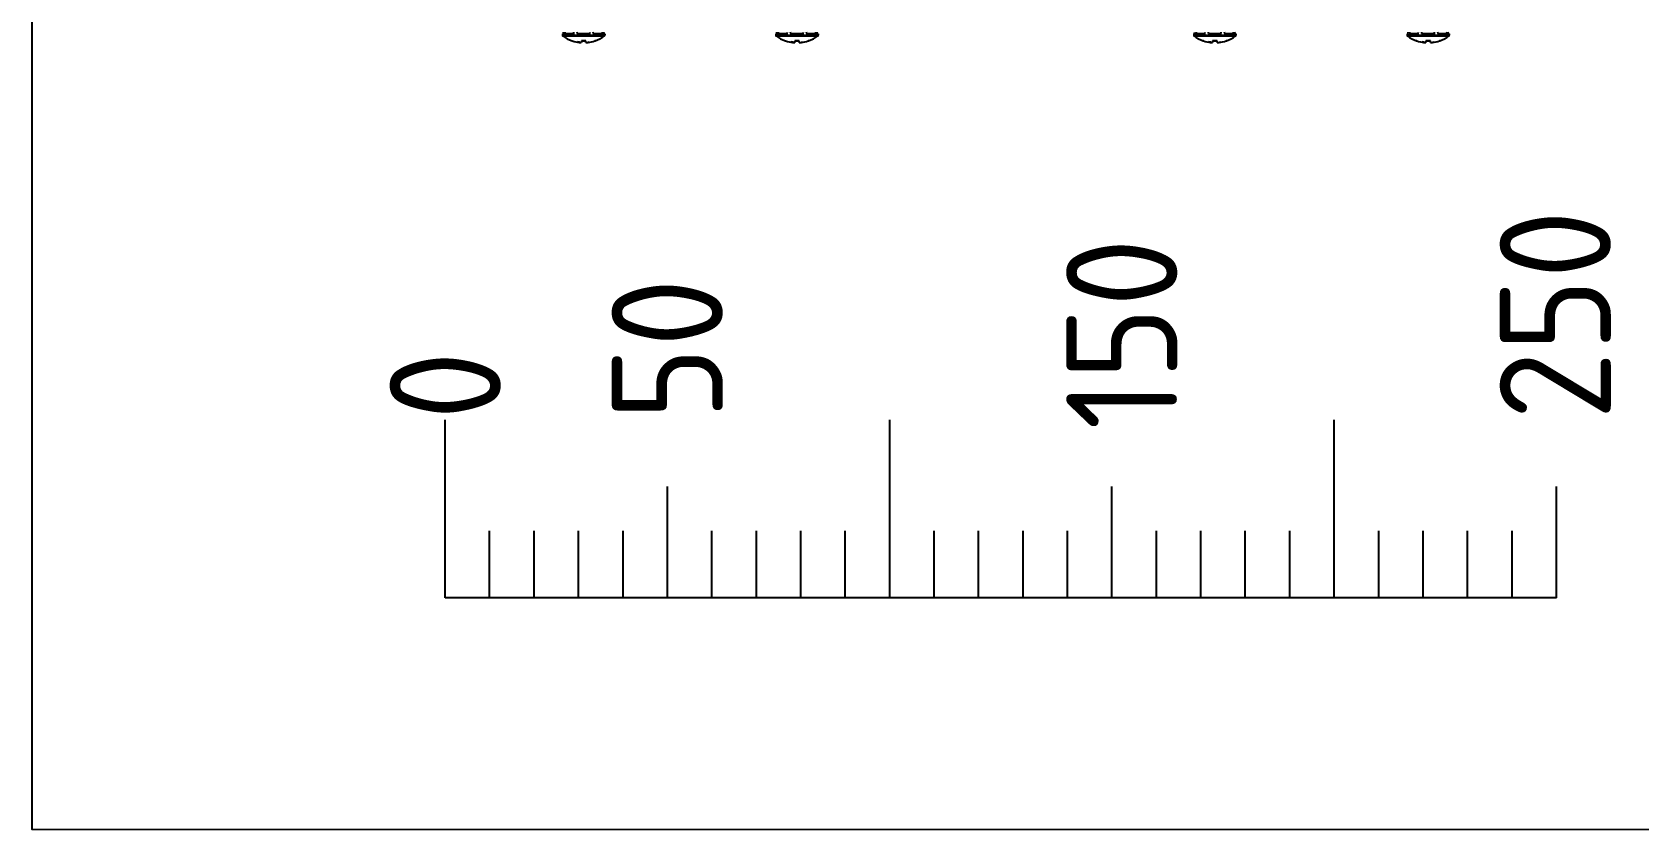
# Model space of a CAD drawing. Header units: millimetres. Extents: x 46697 to 52144, y 25488 to 34806.
# Drawn here: x 46749.8 to 47111.2, y 30491.6 to 30671 of the extents above; entities that cross this region are included whole.
import ezdxf
from ezdxf.enums import TextEntityAlignment as Align

# ---------------------------------------------------------------- set-up
doc = ezdxf.new("R2010")
doc.units = ezdxf.units.MM
doc.layers.add('! NO PLOT !', color=7, linetype='Continuous', true_color=0xff75dd, plot=False)
doc.layers.add('000-PI-ORMAR', color=51, linetype='Continuous')
doc.styles.add('PI0', font='isocpeur.ttf', dxfattribs={"width": 0.9})

# ---------------------------------------------------------------- blocks, each defined once
blk = doc.blocks.new('NSYCRN325150_front')
at = {"layer": '000-PI-ORMAR'}
for p, q in [((48127.07, 27817.6), (48126.89, 27817.6)), ((48126.89, 27817.6), (48126.89, 27817.3)), ((48126.89, 27817.3), (48136.39, 27817.3)), ((48136.31, 27817.14), (48126.97, 27817.14)), ((48127.1, 27817.69), (48127.12, 27818)), ((48127.44, 27817.69), (48129.42, 27817.69)), ((48129.33, 27817.6), (48127.49, 27817.6)), ((48129.09, 27816.05), (48129.03, 27816.05)), ((48129.09, 27816.04), (48129.12, 27816.04)), ((48129.42, 27817.69), (48129.47, 27818)), ((48130.24, 27817.69), (48130.19, 27818)), ((48130.24, 27817.69), (48133.04, 27817.69)), ((48132.94, 27817.6), (48130.34, 27817.6)), ((48130.82, 27815.71), (48130.82, 27815.71)), ((48130.82, 27815.71), (48130.82, 27815.71)), ((48130.82, 27815.71), (48130.82, 27815.68)), ((48130.82, 27815.7), (48130.82, 27815.7)), ((48130.82, 27815.7), (48130.82, 27815.7)), ((48130.92, 27815.69), (48130.93, 27815.68)), ((48130.95, 27815.68), (48130.93, 27815.68)), ((48130.98, 27815.68), (48130.95, 27815.68)), ((48130.99, 27815.68), (48130.98, 27815.68)), ((48131.13, 27816.05), (48131.13, 27815.68)), ((48132.14, 27816.04), (48132.16, 27816.04)), ((48132.16, 27815.68), (48132.16, 27816.05)), ((48132.46, 27815.7), (48132.46, 27815.7)), ((48132.46, 27815.7), (48132.46, 27815.7)), ((48132.46, 27815.7), (48132.46, 27815.68)), ((48132.46, 27815.68), (48132.46, 27815.68)), ((48133.04, 27817.69), (48133.09, 27818)), ((48133.86, 27817.69), (48133.81, 27818)), ((48133.86, 27817.69), (48135.84, 27817.69)), ((48135.79, 27817.6), (48133.95, 27817.6)), ((48134.16, 27816.04), (48134.19, 27816.04)), ((48134.25, 27816.05), (48134.19, 27816.05)), ((48136.18, 27817.69), (48136.16, 27818)), ((48136.39, 27817.6), (48136.21, 27817.6)), ((48136.39, 27817.6), (48136.39, 27817.3)), ((48175.07, 27817.6), (48174.89, 27817.6)), ((48174.89, 27817.6), (48174.89, 27817.3)), ((48174.89, 27817.3), (48184.39, 27817.3)), ((48184.31, 27817.14), (48174.97, 27817.14)), ((48175.1, 27817.69), (48175.12, 27818)), ((48175.44, 27817.69), (48177.42, 27817.69)), ((48177.33, 27817.6), (48175.49, 27817.6)), ((48177.09, 27816.05), (48177.03, 27816.05)), ((48177.09, 27816.04), (48177.12, 27816.04)), ((48177.42, 27817.69), (48177.47, 27818)), ((48178.24, 27817.69), (48178.19, 27818)), ((48178.24, 27817.69), (48181.04, 27817.69)), ((48180.94, 27817.6), (48178.34, 27817.6)), ((48178.82, 27815.71), (48178.82, 27815.71)), ((48178.82, 27815.71), (48178.82, 27815.71)), ((48178.82, 27815.71), (48178.82, 27815.68)), ((48178.82, 27815.7), (48178.82, 27815.7)), ((48178.82, 27815.7), (48178.82, 27815.7)), ((48178.92, 27815.69), (48178.93, 27815.68)), ((48178.95, 27815.68), (48178.93, 27815.68)), ((48178.98, 27815.68), (48178.95, 27815.68)), ((48178.99, 27815.68), (48178.98, 27815.68)), ((48179.13, 27816.05), (48179.13, 27815.68)), ((48180.16, 27815.68), (48180.16, 27816.05)), ((48180.46, 27815.7), (48180.46, 27815.7)), ((48180.46, 27815.7), (48180.46, 27815.7)), ((48180.46, 27815.7), (48180.46, 27815.68)), ((48180.46, 27815.68), (48180.46, 27815.68)), ((48181.04, 27817.69), (48181.09, 27818)), ((48181.86, 27817.69), (48181.81, 27818)), ((48181.86, 27817.69), (48183.84, 27817.69)), ((48183.79, 27817.6), (48181.95, 27817.6)), ((48182.16, 27816.04), (48182.19, 27816.04)), ((48182.25, 27816.05), (48182.19, 27816.05)), ((48184.18, 27817.69), (48184.16, 27818)), ((48184.39, 27817.6), (48184.21, 27817.6)), ((48184.39, 27817.6), (48184.39, 27817.3)), ((48269.07, 27817.6), (48268.89, 27817.6)), ((48268.89, 27817.6), (48268.89, 27817.3)), ((48268.89, 27817.3), (48278.39, 27817.3)), ((48278.31, 27817.14), (48268.97, 27817.14)), ((48269.1, 27817.69), (48269.12, 27818)), ((48269.44, 27817.69), (48271.42, 27817.69)), ((48271.33, 27817.6), (48269.49, 27817.6)), ((48271.09, 27816.05), (48271.03, 27816.05)), ((48271.09, 27816.04), (48271.12, 27816.04)), ((48271.42, 27817.69), (48271.47, 27818)), ((48272.24, 27817.69), (48272.19, 27818)), ((48272.24, 27817.69), (48275.04, 27817.69)), ((48274.94, 27817.6), (48272.34, 27817.6)), ((48272.82, 27815.71), (48272.82, 27815.71)), ((48272.82, 27815.71), (48272.82, 27815.71)), ((48272.82, 27815.71), (48272.82, 27815.68)), ((48272.82, 27815.7), (48272.82, 27815.7)), ((48272.82, 27815.7), (48272.82, 27815.7)), ((48272.92, 27815.69), (48272.93, 27815.68)), ((48272.95, 27815.68), (48272.93, 27815.68)), ((48272.98, 27815.68), (48272.95, 27815.68)), ((48272.99, 27815.68), (48272.98, 27815.68)), ((48273.13, 27816.05), (48273.13, 27815.68)), ((48274.16, 27815.68), (48274.16, 27816.05)), ((48274.46, 27815.7), (48274.46, 27815.7)), ((48274.46, 27815.7), (48274.46, 27815.7)), ((48274.46, 27815.7), (48274.46, 27815.68)), ((48274.46, 27815.68), (48274.46, 27815.68)), ((48275.04, 27817.69), (48275.09, 27818)), ((48275.86, 27817.69), (48275.81, 27818)), ((48275.86, 27817.69), (48277.84, 27817.69)), ((48277.79, 27817.6), (48275.95, 27817.6)), ((48276.16, 27816.04), (48276.19, 27816.04)), ((48276.25, 27816.05), (48276.19, 27816.05)), ((48278.18, 27817.69), (48278.16, 27818)), ((48278.39, 27817.6), (48278.21, 27817.6)), ((48278.39, 27817.6), (48278.39, 27817.3)), ((48317.07, 27817.6), (48316.89, 27817.6)), ((48316.89, 27817.6), (48316.89, 27817.3)), ((48316.89, 27817.3), (48326.39, 27817.3)), ((48326.31, 27817.14), (48316.97, 27817.14)), ((48317.1, 27817.69), (48317.12, 27818)), ((48317.44, 27817.69), (48319.42, 27817.69)), ((48319.33, 27817.6), (48317.49, 27817.6)), ((48319.09, 27816.05), (48319.03, 27816.05)), ((48319.09, 27816.04), (48319.12, 27816.04)), ((48319.42, 27817.69), (48319.47, 27818)), ((48320.24, 27817.69), (48320.19, 27818)), ((48320.24, 27817.69), (48323.04, 27817.69)), ((48322.94, 27817.6), (48320.34, 27817.6)), ((48320.82, 27815.71), (48320.82, 27815.71)), ((48320.82, 27815.71), (48320.82, 27815.71)), ((48320.82, 27815.71), (48320.82, 27815.68)), ((48320.82, 27815.7), (48320.82, 27815.7)), ((48320.82, 27815.7), (48320.82, 27815.7)), ((48320.92, 27815.69), (48320.93, 27815.68)), ((48320.95, 27815.68), (48320.93, 27815.68)), ((48320.98, 27815.68), (48320.95, 27815.68)), ((48320.99, 27815.68), (48320.98, 27815.68)), ((48321.13, 27816.05), (48321.13, 27815.68)), ((48322.14, 27816.04), (48322.16, 27816.04)), ((48322.16, 27815.68), (48322.16, 27816.05)), ((48322.46, 27815.7), (48322.46, 27815.7)), ((48322.46, 27815.7), (48322.46, 27815.7)), ((48322.46, 27815.7), (48322.46, 27815.68)), ((48322.46, 27815.68), (48322.46, 27815.68)), ((48323.04, 27817.69), (48323.09, 27818)), ((48323.86, 27817.69), (48323.81, 27818)), ((48323.86, 27817.69), (48325.84, 27817.69)), ((48325.79, 27817.6), (48323.95, 27817.6)), ((48324.16, 27816.04), (48324.19, 27816.04)), ((48324.25, 27816.05), (48324.19, 27816.05)), ((48326.18, 27817.69), (48326.16, 27818)), ((48326.39, 27817.6), (48326.21, 27817.6)), ((48326.39, 27817.6), (48326.39, 27817.3))]:
    blk.add_line(p, q, dxfattribs=at)
for points in [[(48131.13, 27816.04), (48131.44, 27816.04), (48131.84, 27816.04), (48132.16, 27816.04)], [(48179.13, 27816.04), (48179.44, 27816.04), (48179.84, 27816.04), (48180.16, 27816.04)], [(48273.13, 27816.04), (48273.44, 27816.04), (48273.84, 27816.04), (48274.16, 27816.04)], [(48321.13, 27816.04), (48321.44, 27816.04), (48321.84, 27816.04), (48322.16, 27816.04)]]:
    blk.add_lwpolyline(points, dxfattribs=at)
for centre, radius, start, end in [((48127.09, 27817.3), 0.2, 180, 233.508), ((48131.64, 27823.46), 7.85, 233.5078, 250.6115), ((48251.53, 27828.42), 124.55, 184.7967, 184.9432), ((48129.1, 27816.24), 0.201, 250.6573, 266.5161), ((48131.64, 27823.46), 7.83, 251.002, 262.9643), ((48129.1, 27816.24), 0.198, 266.533, 268.3292), ((48129.33, 27817.69), 0.0867, 270.0502, 282.7298), ((48130.9, 27819.58), 3.9, 266.7408, 267.4048), ((48131.43, 27818.66), 3.04, 255.8012, 258.344), ((48130.9, 27819.58), 3.9, 267.4048, 268.0768), ((48130.9, 27819.58), 3.91, 268.0768, 268.7569), ((48131.87, 27820.81), 5.21, 258.3879, 260.1193), ((48131.86, 27820.85), 5.25, 258.6088, 259.7957), ((48130.9, 27819.61), 3.93, 271.2424, 273.2486), ((48131.64, 27733.58), 82.47, 89.6422, 90.3578), ((48132.38, 27819.61), 3.93, 266.7514, 268.7576), ((48131.64, 27823.48), 7.83, 274.782, 275.2036), ((48131.42, 27820.84), 5.25, 280.205, 281.4028), ((48131.32, 27821.32), 5.73, 281.5065, 285.8691), ((48132.38, 27819.58), 3.91, 271.2431, 271.914), ((48132.38, 27819.58), 3.9, 271.914, 272.5861), ((48132.38, 27819.58), 3.9, 272.586, 273.2592), ((48131.64, 27823.46), 7.83, 277.0357, 288.998), ((48133.95, 27817.69), 0.0868, 257.2509, 269.951), ((48134.18, 27816.24), 0.197, 265.4325, 271.6374), ((48134.18, 27816.24), 0.201, 273.4837, 289.3425), ((48134.18, 27816.24), 0.198, 271.6695, 273.4668), ((48131.64, 27823.46), 7.85, 289.3885, 306.492), ((48011.24, 27828.46), 125.07, 355.0572, 355.2031), ((48136.19, 27817.3), 0.2, 306.492, 0), ((48175.09, 27817.3), 0.2, 180, 233.508), ((48179.64, 27823.46), 7.85, 233.5078, 250.6115), ((48299.53, 27828.42), 124.55, 184.7967, 184.9432), ((48177.1, 27816.24), 0.201, 250.6573, 266.5161), ((48179.64, 27823.46), 7.83, 251.002, 262.9643), ((48177.1, 27816.24), 0.198, 266.533, 268.3292), ((48177.33, 27817.69), 0.0867, 270.0502, 282.7298), ((48178.9, 27819.58), 3.9, 266.7408, 267.4048), ((48179.43, 27818.66), 3.04, 255.8012, 258.344), ((48178.9, 27819.58), 3.9, 267.4048, 268.0768), ((48178.9, 27819.58), 3.91, 268.0768, 268.7569), ((48179.87, 27820.81), 5.21, 258.3879, 260.1193), ((48179.86, 27820.85), 5.25, 258.6088, 259.7957), ((48178.9, 27819.61), 3.93, 271.2424, 273.2486), ((48179.64, 27733.58), 82.47, 89.6422, 90.3578), ((48180.38, 27819.61), 3.93, 266.7514, 268.7576), ((48179.64, 27823.48), 7.83, 274.782, 275.2036), ((48179.42, 27820.84), 5.25, 280.205, 281.4028), ((48179.32, 27821.32), 5.73, 281.5065, 285.8691), ((48180.38, 27819.58), 3.91, 271.2431, 271.914), ((48180.38, 27819.58), 3.9, 271.914, 272.5861), ((48180.38, 27819.58), 3.9, 272.586, 273.2592), ((48179.64, 27823.46), 7.83, 277.0357, 288.998), ((48181.95, 27817.69), 0.0868, 257.2509, 269.951), ((48182.18, 27816.24), 0.197, 265.4325, 271.6374), ((48182.18, 27816.24), 0.201, 273.4837, 289.3425), ((48182.18, 27816.24), 0.198, 271.6695, 273.4668), ((48179.64, 27823.46), 7.85, 289.3885, 306.492), ((48059.24, 27828.46), 125.07, 355.0572, 355.2031), ((48184.19, 27817.3), 0.2, 306.492, 0), ((48269.09, 27817.3), 0.2, 180, 233.508), ((48273.64, 27823.46), 7.85, 233.5078, 250.6115), ((48393.53, 27828.42), 124.55, 184.7967, 184.9432), ((48271.1, 27816.24), 0.201, 250.6573, 266.5161), ((48273.64, 27823.46), 7.83, 251.002, 262.9643), ((48271.1, 27816.24), 0.198, 266.533, 268.3292), ((48271.33, 27817.69), 0.0867, 270.0502, 282.7298), ((48272.9, 27819.58), 3.9, 266.7408, 267.4048), ((48273.43, 27818.66), 3.04, 255.8012, 258.344), ((48272.9, 27819.58), 3.9, 267.4048, 268.0768), ((48272.9, 27819.58), 3.91, 268.0768, 268.7569), ((48273.87, 27820.81), 5.21, 258.3879, 260.1193), ((48273.86, 27820.85), 5.25, 258.6088, 259.7957), ((48272.9, 27819.61), 3.93, 271.2424, 273.2486), ((48273.64, 27733.58), 82.47, 89.6422, 90.3578), ((48274.38, 27819.61), 3.93, 266.7514, 268.7576), ((48273.64, 27823.48), 7.83, 274.782, 275.2036), ((48273.42, 27820.84), 5.25, 280.205, 281.4028), ((48273.32, 27821.32), 5.73, 281.5065, 285.8691), ((48274.38, 27819.58), 3.91, 271.2431, 271.914), ((48274.38, 27819.58), 3.9, 271.914, 272.5861), ((48274.38, 27819.58), 3.9, 272.586, 273.2592), ((48273.64, 27823.46), 7.83, 277.0357, 288.998), ((48275.95, 27817.69), 0.0868, 257.2509, 269.951), ((48276.18, 27816.24), 0.197, 265.4325, 271.6374), ((48276.18, 27816.24), 0.201, 273.4837, 289.3425), ((48276.18, 27816.24), 0.198, 271.6695, 273.4668), ((48273.64, 27823.46), 7.85, 289.3885, 306.492), ((48153.24, 27828.46), 125.07, 355.0572, 355.2031), ((48278.19, 27817.3), 0.2, 306.492, 0), ((48317.09, 27817.3), 0.2, 180, 233.508), ((48321.64, 27823.46), 7.85, 233.5078, 250.6115), ((48441.53, 27828.42), 124.55, 184.7967, 184.9432), ((48319.1, 27816.24), 0.201, 250.6573, 266.5161), ((48321.64, 27823.46), 7.83, 251.002, 262.9643), ((48319.1, 27816.24), 0.198, 266.533, 268.3292), ((48319.33, 27817.69), 0.0867, 270.0502, 282.7298), ((48320.9, 27819.58), 3.9, 266.7408, 267.4048), ((48321.43, 27818.66), 3.04, 255.8012, 258.344), ((48320.9, 27819.58), 3.9, 267.4048, 268.0768), ((48320.9, 27819.58), 3.91, 268.0768, 268.7569), ((48321.87, 27820.81), 5.21, 258.3879, 260.1193), ((48321.86, 27820.85), 5.25, 258.6088, 259.7957), ((48320.9, 27819.61), 3.93, 271.2424, 273.2486), ((48321.64, 27733.58), 82.47, 89.6422, 90.3578), ((48322.38, 27819.61), 3.93, 266.7514, 268.7576), ((48321.64, 27823.48), 7.83, 274.782, 275.2036), ((48321.42, 27820.84), 5.25, 280.205, 281.4028), ((48321.32, 27821.32), 5.73, 281.5065, 285.8691), ((48322.38, 27819.58), 3.91, 271.2431, 271.914), ((48322.38, 27819.58), 3.9, 271.914, 272.5861), ((48322.38, 27819.58), 3.9, 272.586, 273.2592), ((48321.64, 27823.46), 7.83, 277.0357, 288.998), ((48323.95, 27817.69), 0.0868, 257.2509, 269.951), ((48324.18, 27816.24), 0.197, 265.4325, 271.6374), ((48324.18, 27816.24), 0.201, 273.4837, 289.3425), ((48324.18, 27816.24), 0.198, 271.6695, 273.4668), ((48321.64, 27823.46), 7.85, 289.3885, 306.492), ((48201.24, 27828.46), 125.07, 355.0572, 355.2031), ((48326.19, 27817.3), 0.2, 306.492, 0)]:
    blk.add_arc(centre, radius, start, end, dxfattribs=at)
for points, knots in [([(48127.07, 27817.6), (48127.07, 27817.6), (48127.08, 27817.61), (48127.09, 27817.62), (48127.09, 27817.63), (48127.1, 27817.66), (48127.1, 27817.68), (48127.1, 27817.69)], [0, 0, 0, 0, 0.123764, 0.216571, 0.333138, 0.633161, 1, 1, 1, 1]), ([(48127.44, 27817.69), (48127.44, 27817.68), (48127.44, 27817.67), (48127.45, 27817.65), (48127.46, 27817.63), (48127.47, 27817.62), (48127.48, 27817.61), (48127.49, 27817.6), (48127.49, 27817.6)], [0, 0, 0, 0, 0.167781, 0.327264, 0.541943, 0.722676, 0.871426, 1, 1, 1, 1]), ([(48129.34, 27817.61), (48129.36, 27817.61), (48129.4, 27817.63), (48129.41, 27817.67), (48129.42, 27817.69)], [0, 0, 0, 0, 0.482222, 1, 1, 1, 1]), ([(48130.24, 27817.69), (48130.25, 27817.68), (48130.25, 27817.65), (48130.28, 27817.63), (48130.31, 27817.61), (48130.33, 27817.6), (48130.34, 27817.6)], [0, 0, 0, 0, 0.254498, 0.505624, 0.753597, 1, 1, 1, 1]), ([(48130.82, 27815.71), (48130.77, 27815.72), (48130.58, 27815.76), (48130.39, 27815.81), (48130.25, 27815.85)], [0, 0, 0, 0, 0.244955, 1, 1, 1, 1]), ([(48130.25, 27815.85), (48130.28, 27815.84), (48130.43, 27815.78), (48130.57, 27815.73), (48130.69, 27815.71)], [0, 0, 0, 0, 0.246218, 1, 1, 1, 1]), ([(48132.46, 27815.68), (48132.5, 27815.69), (48132.64, 27815.72), (48132.78, 27815.77), (48132.89, 27815.8)], [0, 0, 0, 0, 0.254274, 1, 1, 1, 1]), ([(48132.94, 27817.6), (48132.95, 27817.6), (48132.97, 27817.61), (48133, 27817.63), (48133.03, 27817.65), (48133.03, 27817.68), (48133.04, 27817.69)], [0, 0, 0, 0, 0.246423, 0.494418, 0.745536, 1, 1, 1, 1]), ([(48133.86, 27817.69), (48133.87, 27817.67), (48133.88, 27817.63), (48133.92, 27817.61), (48133.94, 27817.61)], [0, 0, 0, 0, 0.517817, 1, 1, 1, 1]), ([(48135.79, 27817.6), (48135.79, 27817.6), (48135.8, 27817.61), (48135.81, 27817.61), (48135.83, 27817.64), (48135.84, 27817.67), (48135.84, 27817.69)], [0, 0, 0, 0, 0.085162, 0.176686, 0.525753, 1, 1, 1, 1]), ([(48136.18, 27817.69), (48136.18, 27817.68), (48136.18, 27817.66), (48136.19, 27817.63), (48136.19, 27817.62), (48136.2, 27817.61), (48136.21, 27817.6), (48136.21, 27817.6)], [0, 0, 0, 0, 0.366879, 0.666903, 0.783461, 0.876256, 1, 1, 1, 1]), ([(48175.07, 27817.6), (48175.07, 27817.6), (48175.08, 27817.61), (48175.09, 27817.62), (48175.09, 27817.63), (48175.1, 27817.66), (48175.1, 27817.68), (48175.1, 27817.69)], [0, 0, 0, 0, 0.123764, 0.216571, 0.333138, 0.633161, 1, 1, 1, 1]), ([(48175.44, 27817.69), (48175.44, 27817.68), (48175.44, 27817.67), (48175.45, 27817.65), (48175.46, 27817.63), (48175.47, 27817.62), (48175.48, 27817.61), (48175.49, 27817.6), (48175.49, 27817.6)], [0, 0, 0, 0, 0.167781, 0.327264, 0.541943, 0.722676, 0.871426, 1, 1, 1, 1]), ([(48177.34, 27817.61), (48177.36, 27817.61), (48177.4, 27817.63), (48177.41, 27817.67), (48177.42, 27817.69)], [0, 0, 0, 0, 0.482222, 1, 1, 1, 1]), ([(48178.24, 27817.69), (48178.25, 27817.68), (48178.25, 27817.65), (48178.28, 27817.63), (48178.31, 27817.61), (48178.33, 27817.6), (48178.34, 27817.6)], [0, 0, 0, 0, 0.254498, 0.505624, 0.753597, 1, 1, 1, 1]), ([(48178.82, 27815.71), (48178.77, 27815.72), (48178.58, 27815.76), (48178.39, 27815.81), (48178.25, 27815.85)], [0, 0, 0, 0, 0.244955, 1, 1, 1, 1]), ([(48178.25, 27815.85), (48178.28, 27815.84), (48178.43, 27815.78), (48178.57, 27815.73), (48178.69, 27815.71)], [0, 0, 0, 0, 0.246218, 1, 1, 1, 1]), ([(48180.46, 27815.68), (48180.5, 27815.69), (48180.64, 27815.72), (48180.78, 27815.77), (48180.89, 27815.8)], [0, 0, 0, 0, 0.254274, 1, 1, 1, 1]), ([(48180.94, 27817.6), (48180.95, 27817.6), (48180.97, 27817.61), (48181, 27817.63), (48181.03, 27817.65), (48181.03, 27817.68), (48181.04, 27817.69)], [0, 0, 0, 0, 0.246423, 0.494418, 0.745536, 1, 1, 1, 1]), ([(48181.86, 27817.69), (48181.87, 27817.67), (48181.88, 27817.63), (48181.92, 27817.61), (48181.94, 27817.61)], [0, 0, 0, 0, 0.517817, 1, 1, 1, 1]), ([(48183.79, 27817.6), (48183.79, 27817.6), (48183.8, 27817.61), (48183.81, 27817.61), (48183.83, 27817.64), (48183.84, 27817.67), (48183.84, 27817.69)], [0, 0, 0, 0, 0.085162, 0.176686, 0.525753, 1, 1, 1, 1]), ([(48184.18, 27817.69), (48184.18, 27817.68), (48184.18, 27817.66), (48184.19, 27817.63), (48184.19, 27817.62), (48184.2, 27817.61), (48184.21, 27817.6), (48184.21, 27817.6)], [0, 0, 0, 0, 0.366879, 0.666903, 0.783461, 0.876256, 1, 1, 1, 1]), ([(48269.07, 27817.6), (48269.07, 27817.6), (48269.08, 27817.61), (48269.09, 27817.62), (48269.09, 27817.63), (48269.1, 27817.66), (48269.1, 27817.68), (48269.1, 27817.69)], [0, 0, 0, 0, 0.123764, 0.216571, 0.333138, 0.633161, 1, 1, 1, 1]), ([(48269.44, 27817.69), (48269.44, 27817.68), (48269.44, 27817.67), (48269.45, 27817.65), (48269.46, 27817.63), (48269.47, 27817.62), (48269.48, 27817.61), (48269.49, 27817.6), (48269.49, 27817.6)], [0, 0, 0, 0, 0.167781, 0.327264, 0.541943, 0.722676, 0.871426, 1, 1, 1, 1]), ([(48271.34, 27817.61), (48271.36, 27817.61), (48271.4, 27817.63), (48271.41, 27817.67), (48271.42, 27817.69)], [0, 0, 0, 0, 0.482222, 1, 1, 1, 1]), ([(48272.24, 27817.69), (48272.25, 27817.68), (48272.25, 27817.65), (48272.28, 27817.63), (48272.31, 27817.61), (48272.33, 27817.6), (48272.34, 27817.6)], [0, 0, 0, 0, 0.254498, 0.505624, 0.753597, 1, 1, 1, 1]), ([(48272.82, 27815.71), (48272.77, 27815.72), (48272.58, 27815.76), (48272.39, 27815.81), (48272.25, 27815.85)], [0, 0, 0, 0, 0.244955, 1, 1, 1, 1]), ([(48272.25, 27815.85), (48272.28, 27815.84), (48272.43, 27815.78), (48272.57, 27815.73), (48272.69, 27815.71)], [0, 0, 0, 0, 0.246218, 1, 1, 1, 1]), ([(48274.46, 27815.68), (48274.5, 27815.69), (48274.64, 27815.72), (48274.78, 27815.77), (48274.89, 27815.8)], [0, 0, 0, 0, 0.254274, 1, 1, 1, 1]), ([(48274.94, 27817.6), (48274.95, 27817.6), (48274.97, 27817.61), (48275, 27817.63), (48275.03, 27817.65), (48275.03, 27817.68), (48275.04, 27817.69)], [0, 0, 0, 0, 0.246423, 0.494418, 0.745536, 1, 1, 1, 1]), ([(48275.86, 27817.69), (48275.87, 27817.67), (48275.88, 27817.63), (48275.92, 27817.61), (48275.94, 27817.61)], [0, 0, 0, 0, 0.517817, 1, 1, 1, 1]), ([(48277.79, 27817.6), (48277.79, 27817.6), (48277.8, 27817.61), (48277.81, 27817.61), (48277.83, 27817.64), (48277.84, 27817.67), (48277.84, 27817.69)], [0, 0, 0, 0, 0.085162, 0.176686, 0.525753, 1, 1, 1, 1]), ([(48278.18, 27817.69), (48278.18, 27817.68), (48278.18, 27817.66), (48278.19, 27817.63), (48278.19, 27817.62), (48278.2, 27817.61), (48278.21, 27817.6), (48278.21, 27817.6)], [0, 0, 0, 0, 0.366879, 0.666903, 0.783461, 0.876256, 1, 1, 1, 1]), ([(48317.07, 27817.6), (48317.07, 27817.6), (48317.08, 27817.61), (48317.09, 27817.62), (48317.09, 27817.63), (48317.1, 27817.66), (48317.1, 27817.68), (48317.1, 27817.69)], [0, 0, 0, 0, 0.123764, 0.216571, 0.333138, 0.633161, 1, 1, 1, 1]), ([(48317.44, 27817.69), (48317.44, 27817.68), (48317.44, 27817.67), (48317.45, 27817.65), (48317.46, 27817.63), (48317.47, 27817.62), (48317.48, 27817.61), (48317.49, 27817.6), (48317.49, 27817.6)], [0, 0, 0, 0, 0.167781, 0.327264, 0.541943, 0.722676, 0.871426, 1, 1, 1, 1]), ([(48319.34, 27817.61), (48319.36, 27817.61), (48319.4, 27817.63), (48319.41, 27817.67), (48319.42, 27817.69)], [0, 0, 0, 0, 0.482222, 1, 1, 1, 1]), ([(48320.24, 27817.69), (48320.25, 27817.68), (48320.25, 27817.65), (48320.28, 27817.63), (48320.31, 27817.61), (48320.33, 27817.6), (48320.34, 27817.6)], [0, 0, 0, 0, 0.254498, 0.505624, 0.753597, 1, 1, 1, 1]), ([(48320.82, 27815.71), (48320.77, 27815.72), (48320.58, 27815.76), (48320.39, 27815.81), (48320.25, 27815.85)], [0, 0, 0, 0, 0.244955, 1, 1, 1, 1]), ([(48320.25, 27815.85), (48320.28, 27815.84), (48320.43, 27815.78), (48320.57, 27815.73), (48320.69, 27815.71)], [0, 0, 0, 0, 0.246218, 1, 1, 1, 1]), ([(48322.46, 27815.68), (48322.5, 27815.69), (48322.64, 27815.72), (48322.78, 27815.77), (48322.89, 27815.8)], [0, 0, 0, 0, 0.254274, 1, 1, 1, 1]), ([(48322.94, 27817.6), (48322.95, 27817.6), (48322.97, 27817.61), (48323, 27817.63), (48323.03, 27817.65), (48323.03, 27817.68), (48323.04, 27817.69)], [0, 0, 0, 0, 0.246423, 0.494418, 0.745536, 1, 1, 1, 1]), ([(48323.86, 27817.69), (48323.87, 27817.67), (48323.88, 27817.63), (48323.92, 27817.61), (48323.94, 27817.61)], [0, 0, 0, 0, 0.517817, 1, 1, 1, 1]), ([(48325.79, 27817.6), (48325.79, 27817.6), (48325.8, 27817.61), (48325.81, 27817.61), (48325.83, 27817.64), (48325.84, 27817.67), (48325.84, 27817.69)], [0, 0, 0, 0, 0.085162, 0.176686, 0.525753, 1, 1, 1, 1]), ([(48326.18, 27817.69), (48326.18, 27817.68), (48326.18, 27817.66), (48326.19, 27817.63), (48326.19, 27817.62), (48326.2, 27817.61), (48326.21, 27817.6), (48326.21, 27817.6)], [0, 0, 0, 0, 0.366879, 0.666903, 0.783461, 0.876256, 1, 1, 1, 1])]:
    blk.add_open_spline(points, degree=3, knots=knots, dxfattribs=at)

msp = doc.modelspace()

# ---------------------------------------------------------------- linework, layer by layer
at = {"layer": '! NO PLOT !', "ltscale": 0.25}
msp.add_lwpolyline([(46749.76, 31113.61), (47380.07, 31113.61), (47379.38, 30596.69), (47187.24, 30596.54), (47187.25, 30491.63), (46749.76, 30491.69), (46749.76, 31113.61)], dxfattribs=at)
at = {"color": 7}
for p, q in [((46842.69, 30543.85), (46842.69, 30583.85)), ((46942.69, 30543.85), (46942.69, 30583.85)), ((47042.69, 30543.85), (47042.69, 30583.85)), ((47042.69, 30543.85), (47042.69, 30583.85)), ((47042.69, 30543.85), (47042.69, 30583.85)), ((47042.69, 30543.85), (47042.69, 30583.85)), ((47042.69, 30543.85), (47042.69, 30583.85)), ((47042.69, 30543.85), (47042.69, 30583.85)), ((47042.69, 30543.85), (47042.69, 30583.85)), ((47042.69, 30543.85), (47042.69, 30583.85)), ((46892.69, 30543.85), (46892.69, 30568.85)), ((46992.69, 30543.85), (46992.69, 30568.85)), ((47092.69, 30543.85), (47092.69, 30568.85)), ((46852.69, 30543.85), (46852.69, 30558.85)), ((46862.69, 30543.85), (46862.69, 30558.85)), ((46872.69, 30543.85), (46872.69, 30558.85)), ((46882.69, 30543.85), (46882.69, 30558.85)), ((46902.69, 30543.85), (46902.69, 30558.85)), ((46912.69, 30543.85), (46912.69, 30558.85)), ((46922.69, 30543.85), (46922.69, 30558.85)), ((46932.69, 30543.85), (46932.69, 30558.85)), ((46952.69, 30543.85), (46952.69, 30558.85)), ((46962.69, 30543.85), (46962.69, 30558.85)), ((46972.69, 30543.85), (46972.69, 30558.85)), ((46982.69, 30543.85), (46982.69, 30558.85)), ((47002.69, 30543.85), (47002.69, 30558.85)), ((47012.69, 30543.85), (47012.69, 30558.85)), ((47022.69, 30543.85), (47022.69, 30558.85)), ((47032.69, 30543.85), (47032.69, 30558.85)), ((47052.69, 30543.85), (47052.69, 30558.85)), ((47062.69, 30543.85), (47062.69, 30558.85)), ((47072.69, 30543.85), (47072.69, 30558.85)), ((47082.69, 30543.85), (47082.69, 30558.85)), ((47092.69, 30543.85), (46842.69, 30543.85))]:
    msp.add_line(p, q, dxfattribs=at)

# ---------------------------------------------------------------- block references
msp.add_blockref('NSYCRN325150_front', (-1257.81, 2853.02))

# ---------------------------------------------------------------- texts
at = {"color": 7, "style": 'PI0', "width": 0.9}
for s, p in [('250', (47092.42, 30583.85)), ('150', (46994.89, 30581.61)), ('50', (46892.63, 30583.85)), ('0', (46842.69, 30583.85))]:
    msp.add_text(s, height=25, rotation=90, dxfattribs=at).set_placement(p, align=Align.MIDDLE_LEFT)

doc.saveas('drawing.dxf')
